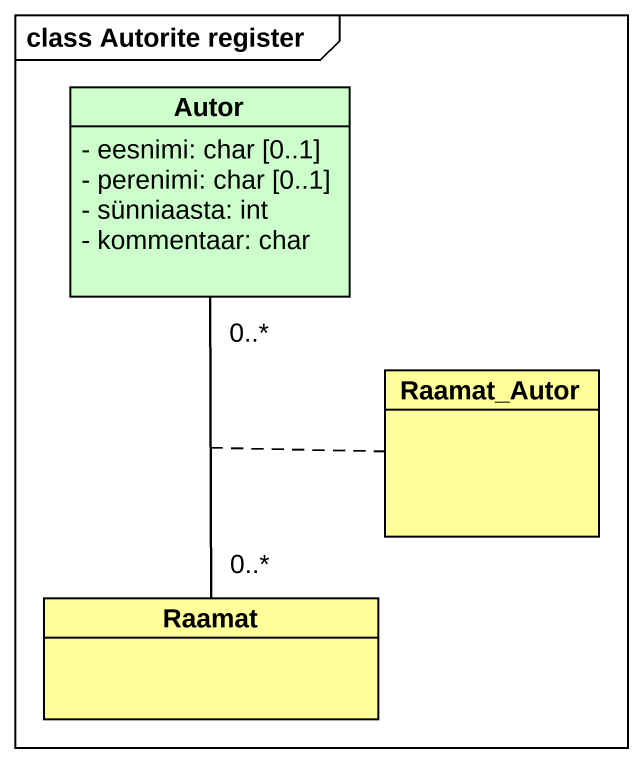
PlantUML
@startuml
mainframe class Autorite register
hide circle
hide empty members
skinparam classAttributeIconSize 0
class Autor #CCFFCC {
  - eesnimi: char [0..1]
  - perenimi: char [0..1]
  - sünniaasta: int
  - kommentaar: char
}
class Raamat_Autor #FFFE99
class Raamat #FFFE99
Autor -- "0..*" Raamat
(Autor, Raamat) .. Raamat_Autor
Raamat -up- "0..*" Autor
@enduml
